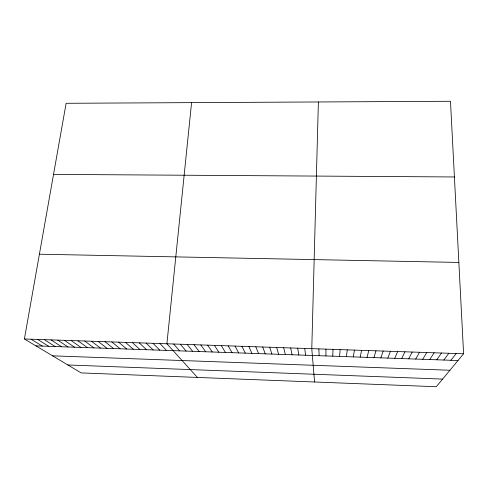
<?xml version="1.0" encoding="UTF-8"?>
<svg xmlns="http://www.w3.org/2000/svg" width="488" height="488" viewBox="0 0 488 488"><rect width="100%" height="100%" fill="white"/><g stroke="black" fill="none" stroke-linecap="round" stroke-linejoin="round"><path stroke-width="0.73" d="M318.383 101.968L311.777 348.658L314.595 381.994M332.755 356.179L333.03 349.377M339.587 356.417L340.142 349.615M191.577 102.632L166.896 343.778L197.42 377.438M346.431 356.655L347.279 349.853M353.294 356.893L354.422 350.097M24.4 338.983L66.118 103.291L450.479 101.272L463.6 353.769L436.272 386.728L81.136 372.911L24.4 338.983L463.6 353.769M360.168 357.131L361.59 350.335M367.055 357.368L368.769 350.579M373.96 357.613L375.961 350.823M380.884 357.85L383.178 351.061M387.814 358.094L390.406 351.305M394.768 358.332L397.653 351.549M401.728 358.576L404.912 351.793M408.712 358.82L412.189 352.043M415.703 359.064L419.485 352.287M422.712 359.308L426.793 352.531M429.739 359.552L434.125 352.781M436.778 359.796L441.469 353.025M443.836 360.04L448.826 353.275M450.906 360.284L456.207 353.525M53.534 174.387L454.407 176.961M39.406 254.211L458.854 262.44M35.911 345.864L457.994 360.528M52.576 355.831L449.936 370.252M67.856 364.969L442.604 379.097M31.037 339.209L42.31 346.09M37.686 339.428L48.715 346.309M44.353 339.654L55.138 346.535M51.033 339.88L61.573 346.755M57.73 340.105L68.027 346.98M64.44 340.331L74.487 347.206M71.163 340.557L80.965 347.432M77.903 340.783L87.456 347.657M84.656 341.014L93.958 347.883M91.427 341.24L100.479 348.109M98.21 341.466L107.012 348.334M105.011 341.698L113.558 348.566M111.825 341.923L120.121 348.792M118.657 342.155L126.691 349.018M125.501 342.387L133.279 349.249M132.364 342.619L139.885 349.481M139.239 342.85L146.504 349.707M146.132 343.082L153.134 349.939M153.037 343.314L159.777 350.17M159.96 343.546L166.439 350.402M173.643 344.01L179.602 350.86M180.407 344.235L186.111 351.085M187.185 344.461L192.626 351.311M193.98 344.693L199.159 351.537M200.788 344.925L205.704 351.763M207.607 345.15L212.268 351.994M214.446 345.382L218.838 352.22M221.302 345.614L225.425 352.452M228.171 345.846L232.032 352.678M235.051 346.077L238.644 352.909M241.95 346.309L245.275 353.141M248.862 346.541L251.918 353.373M255.791 346.773L258.579 353.605M262.733 347.011L265.246 353.837M269.693 347.243L271.932 354.068M276.672 347.474L278.636 354.3M283.662 347.712L285.352 354.532M290.665 347.95L292.08 354.764M297.686 348.182L298.821 355.002M304.726 348.42L305.579 355.233M318.847 348.896L319.14 355.709M325.929 349.134L325.941 355.941"/></g></svg>
